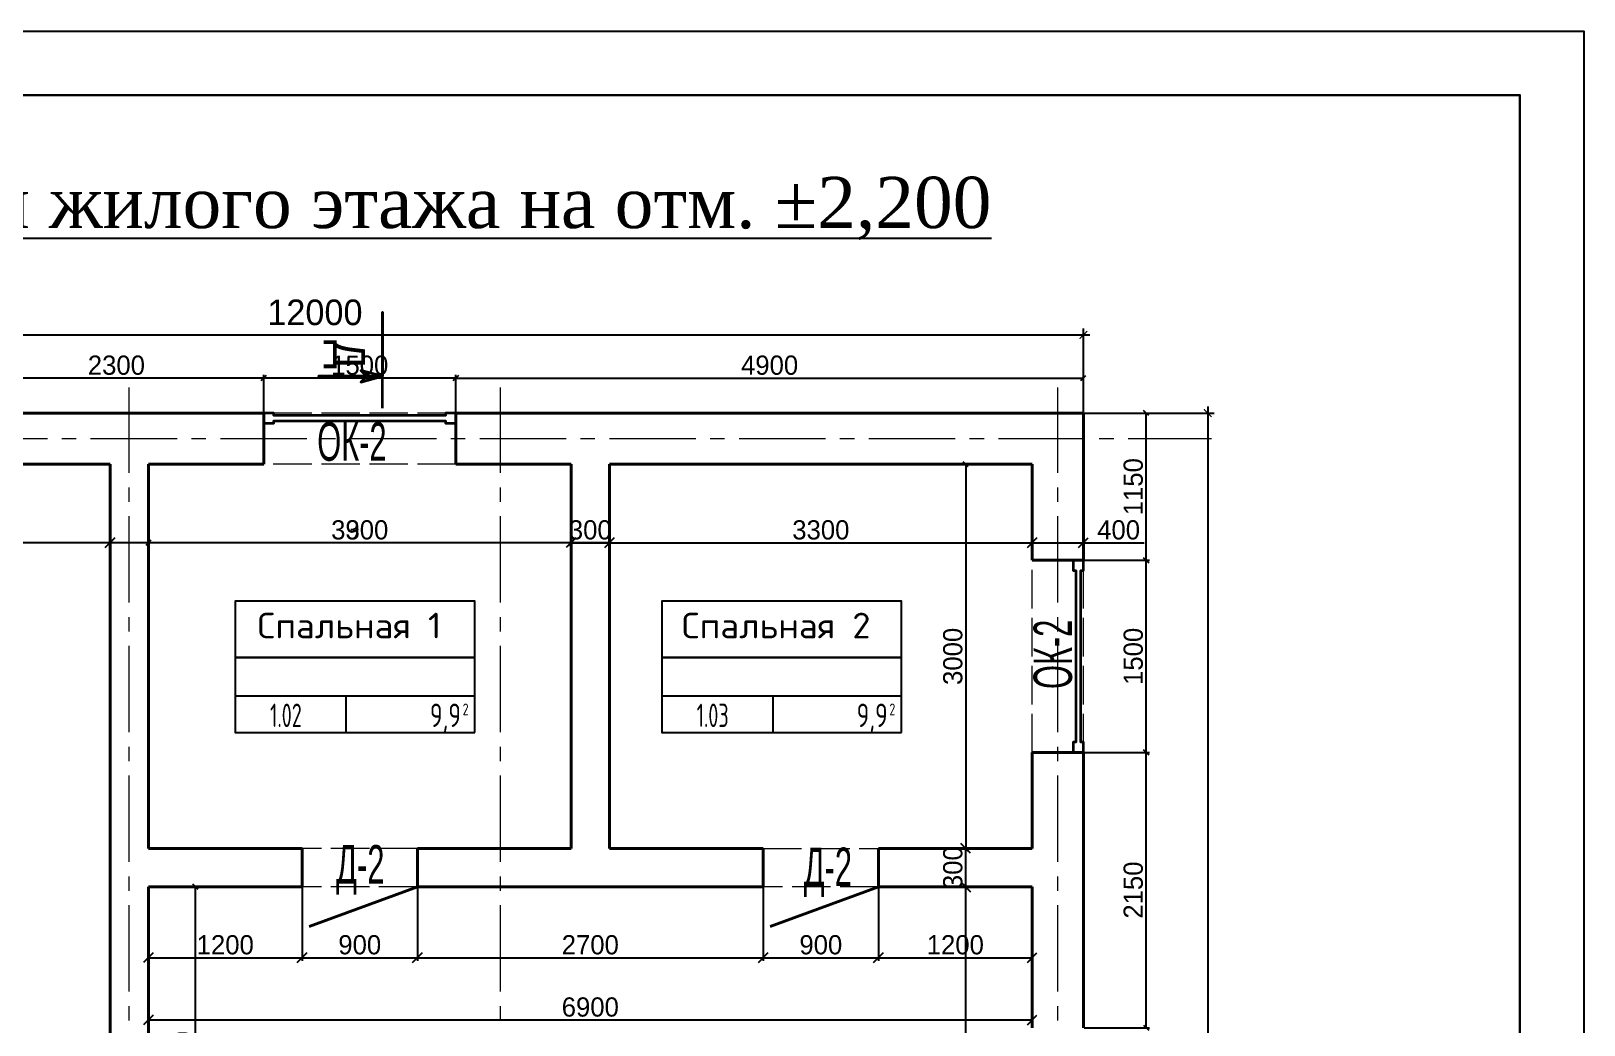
# Model space of a CAD drawing. Header units: millimetres. Extents: x -34189 to 187811, y -74450 to -44144.
# Drawn here: x 130687 to 142811, y -51905 to -44144 of the extents above; entities that cross this region are included whole.
import ezdxf
from ezdxf.enums import TextEntityAlignment as Align

# ---------------------------------------------------------------- set-up
doc = ezdxf.new("R2010")
doc.units = ezdxf.units.MM
doc.linetypes.add('ACAD_ISO02W100', pattern=[15, 12, -3])
doc.linetypes.add('CENTER2', pattern=[1.125, 0.75, -0.125, 0.125, -0.125])
for name, color, linetype, lineweight in [('ahsap', 222, 'Continuous', 13), ('OLCU', 7, 'Continuous', 13), ('Pencere No', 7, 'Continuous', 13)]:
    doc.layers.add(name, color=color, linetype=linetype, lineweight=lineweight)
for name, color, linetype in [('AKS', 252, 'CENTER2'), ('room_no', 7, 'Continuous'), ('Штамп', 222, 'Continuous')]:
    doc.layers.add(name, color=color, linetype=linetype)
doc.styles.add('1', font='ARIALN.TTF', dxfattribs={"width": 0.7})
doc.styles.add('CYRILLIC', font='cyriltlc.shx')
doc.styles.add('ROMANS', font='romans', dxfattribs={"width": 0.75})
doc.styles.add('TR', font='tsimplex.shx', dxfattribs={"width": 0.7})
doc.styles.add('YAZI', font='romans.shx')
doc.dimstyles.new('ISO-25', dxfattribs={"dimtxt": 100, "dimasz": 2.5, "dimexe": 1.25, "dimexo": 0.625, "dimtad": 1, "dimdec": 0, "dimtxsty": 'Standard', "dimcen": 2.5, "dimadec": 0, "dimazin": 0, "dimtfac": 1, "dimtdec": 0, "dimtmove": 0, "dimatfit": 3, "dimfxl": 0, "dimarcsym": 0})
doc.dimstyles.get("Standard").update_dxf_attribs({"dimtxt": 125, "dimasz": 60, "dimexe": 50, "dimexo": 50, "dimgap": 30, "dimtad": 1, "dimdec": 0, "dimzin": 0, "dimdsep": 46, "dimtxsty": 'TR', "dimblk": 'ARCHTICK', "dimcen": 90, "dimdle": 50, "dimclrt": 256, "dimadec": 0, "dimazin": 0, "dimtfac": 1, "dimtdec": 0, "dimtofl": 0, "dimtmove": 1, "dimatfit": 3, "dimldrblk": 'ARCHTICK', "dimfxl": 0, "dimtolj": 1, "dimtzin": 0, "dimarcsym": 0})

# ---------------------------------------------------------------- blocks, each defined once
blk = doc.blocks.new('_ArchTick')
at = {"color": 0, "linetype": 'ByBlock', "const_width": 0.15}
blk.add_lwpolyline([(-0.5, -0.5), (0.5, 0.5)], dxfattribs=at)
blk = doc.blocks.new('*D206')
at = {"layer": 'DEFPOINTS', "color": 0}
for p in [(138903, -47127), (136553, -63327), (139874, -63327)]:
    blk.add_point(p, dxfattribs=at)
at = {"layer": 'OLCU', "color": 0, "lineweight": -2}
for p, q in [((138953, -47127), (139924, -47127)), ((139874, -47077), (139874, -63377)), ((136603, -63327), (139924, -63327))]:
    blk.add_line(p, q, dxfattribs=at)
at = {"layer": 'OLCU', "color": 0, "lineweight": -2, "xscale": 60, "yscale": 60, "zscale": 60}
for p, rotation in [((139874, -47127), 90), ((139874, -63327), 270)]:
    blk.add_blockref('_ArchTick', p, dxfattribs=dict(at, rotation=rotation))
at = {"layer": 'OLCU', "insert": (139699, -55227), "char_height": 200, "attachment_point": 5, "rotation": 90}
blk.add_mtext('\\A1;16200', dxfattribs=at)
blk = doc.blocks.new('*D194')
at = {"layer": 'DEFPOINTS', "color": 0}
for p in [(138903, -46517), (126903, -47127), (138903, -47127)]:
    blk.add_point(p, dxfattribs=at)
at = {"layer": 'OLCU', "color": 0, "lineweight": -2}
for p, q in [((126853, -46517), (138953, -46517)), ((126903, -47077), (126903, -46467)), ((138903, -47077), (138903, -46467))]:
    blk.add_line(p, q, dxfattribs=at)
at = {"layer": 'OLCU', "color": 0, "lineweight": -2, "xscale": 60, "yscale": 60, "zscale": 60, "rotation": 180}
blk.add_blockref('_ArchTick', (126903, -46517), dxfattribs=at)
at = {"layer": 'OLCU', "color": 0, "lineweight": -2, "xscale": 60, "yscale": 60, "zscale": 60}
blk.add_blockref('_ArchTick', (138903, -46517), dxfattribs=at)
at = {"layer": 'OLCU', "insert": (132903, -46342), "char_height": 200, "attachment_point": 5}
blk.add_mtext('\\A1;12000', dxfattribs=at)
blk = doc.blocks.new('_Oblique')
at = {"color": 0, "linetype": 'ByBlock', "lineweight": -2}
blk.add_line((-0.5, -0.5), (0.5, 0.5), dxfattribs=at)
blk = doc.blocks.new('*D207')
at = {"layer": 'ahsap', "color": 0, "lineweight": -2}
for p, q in [((135203, -47532), (135203, -48165)), ((138503, -47532), (138503, -48165)), ((135203, -48140), (138503, -48140))]:
    blk.add_line(p, q, dxfattribs=at)
at = {"layer": 'DEFPOINTS', "color": 0}
for p in [(135203, -47527), (138503, -47527), (138503, -48140)]:
    blk.add_point(p, dxfattribs=at)
at = {"layer": 'ahsap', "color": 0, "lineweight": -2, "xscale": 75, "yscale": 75, "zscale": 75, "rotation": 180}
blk.add_blockref('_Oblique', (135203, -48140), dxfattribs=at)
at = {"layer": 'ahsap', "color": 0, "lineweight": -2, "xscale": 75, "yscale": 75, "zscale": 75}
blk.add_blockref('_Oblique', (138503, -48140), dxfattribs=at)
at = {"layer": 'ahsap', "color": 0, "insert": (136853, -48040), "char_height": 150, "attachment_point": 5}
blk.add_mtext('3300', dxfattribs=at)
blk = doc.blocks.new('*D208')
at = {"layer": 'ahsap', "color": 0, "lineweight": -2}
for p, q in [((131603, -47582), (131603, -48165)), ((134903, -47532), (134903, -48165)), ((134903, -48140), (131603, -48140))]:
    blk.add_line(p, q, dxfattribs=at)
at = {"layer": 'DEFPOINTS', "color": 0}
for p in [(134903, -47527), (131603, -47577), (131603, -48140)]:
    blk.add_point(p, dxfattribs=at)
at = {"layer": 'ahsap', "color": 0, "lineweight": -2, "xscale": 40, "yscale": 40, "zscale": 40, "rotation": 180}
blk.add_blockref('_Oblique', (131603, -48140), dxfattribs=at)
at = {"layer": 'ahsap', "color": 0, "lineweight": -2, "xscale": 40, "yscale": 40, "zscale": 40}
blk.add_blockref('_Oblique', (134903, -48140), dxfattribs=at)
at = {"layer": 'ahsap', "color": 0, "insert": (133253, -48040), "char_height": 150, "attachment_point": 5}
blk.add_mtext('3300', dxfattribs=at)
blk = doc.blocks.new('*D213')
at = {"layer": 'ahsap', "color": 0, "lineweight": -2}
for p, q in [((138498, -50827), (137959, -50827)), ((137984, -54827), (137984, -50827)), ((138448, -54827), (137959, -54827))]:
    blk.add_line(p, q, dxfattribs=at)
at = {"layer": 'DEFPOINTS', "color": 0}
for p in [(137984, -50827), (138503, -50827), (138453, -54827)]:
    blk.add_point(p, dxfattribs=at)
at = {"layer": 'ahsap', "color": 0, "lineweight": -2, "xscale": 40, "yscale": 40, "zscale": 40}
for p, rotation in [((137984, -50827), 90), ((137984, -54827), 270)]:
    blk.add_blockref('_Oblique', p, dxfattribs=dict(at, rotation=rotation))
at = {"layer": 'ahsap', "color": 0, "insert": (137884, -52827), "char_height": 150, "attachment_point": 5, "rotation": 90}
blk.add_mtext('4000', dxfattribs=at)
blk = doc.blocks.new('*D214')
at = {"layer": 'ahsap', "color": 0, "lineweight": -2}
for p, q in [((138498, -50527), (137959, -50527)), ((137984, -50827), (137984, -50527)), ((138498, -50827), (137959, -50827))]:
    blk.add_line(p, q, dxfattribs=at)
at = {"layer": 'DEFPOINTS', "color": 0}
for p in [(137984, -50527), (138503, -50527), (138503, -50827)]:
    blk.add_point(p, dxfattribs=at)
at = {"layer": 'ahsap', "color": 0, "lineweight": -2, "xscale": 75, "yscale": 75, "zscale": 75}
for p, rotation in [((137984, -50527), 90), ((137984, -50827), 270)]:
    blk.add_blockref('_Oblique', p, dxfattribs=dict(at, rotation=rotation))
at = {"layer": 'ahsap', "color": 0, "insert": (137884, -50677), "char_height": 150, "attachment_point": 5, "rotation": 90}
blk.add_mtext('300', dxfattribs=at)
blk = doc.blocks.new('*D215')
at = {"layer": 'ahsap', "color": 0, "lineweight": -2}
for p, q in [((138498, -47527), (137959, -47527)), ((137984, -47527), (137984, -50527)), ((138498, -50527), (137959, -50527))]:
    blk.add_line(p, q, dxfattribs=at)
at = {"layer": 'DEFPOINTS', "color": 0}
for p in [(138503, -47527), (137984, -50527), (138503, -50527)]:
    blk.add_point(p, dxfattribs=at)
at = {"layer": 'ahsap', "color": 0, "lineweight": -2, "xscale": 40, "yscale": 40, "zscale": 40}
for p, rotation in [((137984, -47527), 90), ((137984, -50527), 270)]:
    blk.add_blockref('_Oblique', p, dxfattribs=dict(at, rotation=rotation))
at = {"layer": 'ahsap', "color": 0, "insert": (137884, -49027), "char_height": 150, "attachment_point": 5, "rotation": 90}
blk.add_mtext('3000', dxfattribs=at)
blk = doc.blocks.new('*D221')
at = {"layer": 'ahsap', "color": 0, "lineweight": -2}
for p, q in [((131303, -47532), (131303, -48165)), ((135203, -47532), (135203, -48165)), ((135203, -48140), (131303, -48140))]:
    blk.add_line(p, q, dxfattribs=at)
at = {"layer": 'DEFPOINTS', "color": 0}
for p in [(131303, -47527), (135203, -47527), (131303, -48140)]:
    blk.add_point(p, dxfattribs=at)
at = {"layer": 'ahsap', "color": 0, "lineweight": -2, "xscale": 75, "yscale": 75, "zscale": 75, "rotation": 180}
blk.add_blockref('_Oblique', (131303, -48140), dxfattribs=at)
at = {"layer": 'ahsap', "color": 0, "lineweight": -2, "xscale": 75, "yscale": 75, "zscale": 75}
blk.add_blockref('_Oblique', (135203, -48140), dxfattribs=at)
at = {"layer": 'ahsap', "color": 0, "insert": (133253, -48040), "char_height": 150, "attachment_point": 5}
blk.add_mtext('3900', dxfattribs=at)
blk = doc.blocks.new('*D222')
at = {"layer": 'ahsap', "color": 0, "lineweight": -2}
for p, q in [((134903, -47532), (134903, -48165)), ((135203, -47532), (135203, -48165)), ((134903, -48140), (135203, -48140))]:
    blk.add_line(p, q, dxfattribs=at)
at = {"layer": 'DEFPOINTS', "color": 0}
for p in [(134903, -47527), (135203, -47527), (135203, -48140)]:
    blk.add_point(p, dxfattribs=at)
at = {"layer": 'ahsap', "color": 0, "lineweight": -2, "xscale": 75, "yscale": 75, "zscale": 75, "rotation": 180}
blk.add_blockref('_Oblique', (134903, -48140), dxfattribs=at)
at = {"layer": 'ahsap', "color": 0, "lineweight": -2, "xscale": 75, "yscale": 75, "zscale": 75}
blk.add_blockref('_Oblique', (135203, -48140), dxfattribs=at)
at = {"layer": 'ahsap', "color": 0, "insert": (135053, -48040), "char_height": 150, "attachment_point": 5}
blk.add_mtext('300', dxfattribs=at)
blk = doc.blocks.new('*D223')
at = {"layer": 'ahsap', "color": 0, "lineweight": -2}
for p, q in [((138503, -47532), (138503, -48165)), ((138903, -47541), (138903, -48165)), ((138503, -48140), (138903, -48140)), ((138903, -48140), (139378, -48140))]:
    blk.add_line(p, q, dxfattribs=at)
at = {"layer": 'DEFPOINTS', "color": 0}
for p in [(138503, -47527), (138903, -47536), (138903, -48140)]:
    blk.add_point(p, dxfattribs=at)
at = {"layer": 'ahsap', "color": 0, "lineweight": -2, "xscale": 75, "yscale": 75, "zscale": 75, "rotation": 180}
blk.add_blockref('_Oblique', (138503, -48140), dxfattribs=at)
at = {"layer": 'ahsap', "color": 0, "lineweight": -2, "xscale": 75, "yscale": 75, "zscale": 75}
blk.add_blockref('_Oblique', (138903, -48140), dxfattribs=at)
at = {"layer": 'ahsap', "color": 0, "insert": (139178, -48040), "char_height": 150, "attachment_point": 5}
blk.add_mtext('400', dxfattribs=at)
blk = doc.blocks.new('*D224')
at = {"layer": 'ahsap', "color": 0, "lineweight": -2}
for p, q in [((131603, -50832), (131603, -51891)), ((138503, -50832), (138503, -51891)), ((131603, -51866), (138503, -51866))]:
    blk.add_line(p, q, dxfattribs=at)
at = {"layer": 'DEFPOINTS', "color": 0}
for p in [(131603, -50827), (138503, -50827), (138503, -51866)]:
    blk.add_point(p, dxfattribs=at)
at = {"layer": 'ahsap', "color": 0, "lineweight": -2, "xscale": 75, "yscale": 75, "zscale": 75, "rotation": 180}
blk.add_blockref('_Oblique', (131603, -51866), dxfattribs=at)
at = {"layer": 'ahsap', "color": 0, "lineweight": -2, "xscale": 75, "yscale": 75, "zscale": 75}
blk.add_blockref('_Oblique', (138503, -51866), dxfattribs=at)
at = {"layer": 'ahsap', "color": 0, "insert": (135053, -51766), "char_height": 150, "attachment_point": 5}
blk.add_mtext('6900', dxfattribs=at)
blk = doc.blocks.new('roomno')
for p, q in [((1100.8, 344.4), (0, 344.4)), ((0, 344.4), (1100.8, 344.4)), ((1100.8, 165.9), (0, 165.9)), ((510.8, 0), (510.8, 165.9))]:
    blk.add_line(p, q)
blk.add_lwpolyline([(1100.8, 0), (1100.8, 602.5), (0, 602.5), (0, 0)], close=True)
at = {"style": 'CYRILLIC'}
for p in [(536.3, 498.9), (536.3, 373.6)]:
    blk.add_attdef('KOMNATA', text='', height=79.8, dxfattribs=at).set_placement(p, align=Align.CENTER)
at = {"style": 'ROMANS'}
for tag, width, p in [('LOBBY', 0.7, (533.4, 200.2)), ('001', 0.6, (233.3, 24.6))]:
    blk.add_attdef(tag, text='', height=107.8, dxfattribs=dict(at, width=width)).set_placement(p, align=Align.CENTER)
at = {"style": 'ROMANS', "width": 0.7}
blk.add_attdef('M', text='', height=107.8, dxfattribs=at).set_placement((1037.5, 24.8), align=Align.RIGHT)
blk.add_attdef('2', (1045.5, 78.9), '', height=53.9, dxfattribs=at)
blk = doc.blocks.new('*D303')
at = {"layer": 'ahsap', "color": 0, "lineweight": -2}
for p, q in [((131608, -50827), (131996, -50827)), ((131971, -53527), (131971, -50827)), ((131608, -53527), (131996, -53527))]:
    blk.add_line(p, q, dxfattribs=at)
at = {"layer": 'DEFPOINTS', "color": 0}
for p in [(131603, -50827), (131971, -50827), (131603, -53527)]:
    blk.add_point(p, dxfattribs=at)
at = {"layer": 'ahsap', "color": 0, "lineweight": -2, "xscale": 40, "yscale": 40, "zscale": 40}
for p, rotation in [((131971, -50827), 90), ((131971, -53527), 270)]:
    blk.add_blockref('_Oblique', p, dxfattribs=dict(at, rotation=rotation))
at = {"layer": 'ahsap', "color": 0, "insert": (131871, -52177), "char_height": 150, "attachment_point": 5, "rotation": 90}
blk.add_mtext('2700', dxfattribs=at)
blk = doc.blocks.new('*D308')
at = {"layer": 'ahsap', "color": 0, "lineweight": -2}
for p, q in [((138908, -49777), (139418, -49777)), ((139393, -51927), (139393, -49777)), ((138908, -51927), (139418, -51927))]:
    blk.add_line(p, q, dxfattribs=at)
at = {"layer": 'DEFPOINTS', "color": 0}
for p in [(138903, -49777), (139393, -49777), (138903, -51927)]:
    blk.add_point(p, dxfattribs=at)
at = {"layer": 'ahsap', "color": 0, "lineweight": -2, "xscale": 40, "yscale": 40, "zscale": 40}
for p, rotation in [((139393, -49777), 90), ((139393, -51927), 270)]:
    blk.add_blockref('_Oblique', p, dxfattribs=dict(at, rotation=rotation))
at = {"layer": 'ahsap', "color": 0, "insert": (139293, -50852), "char_height": 150, "attachment_point": 5, "rotation": 90}
blk.add_mtext('2150', dxfattribs=at)
blk = doc.blocks.new('*D309')
at = {"layer": 'ahsap', "color": 0, "lineweight": -2}
for p, q in [((138908, -48277), (139418, -48277)), ((139393, -49777), (139393, -48277)), ((138908, -49777), (139418, -49777))]:
    blk.add_line(p, q, dxfattribs=at)
at = {"layer": 'DEFPOINTS', "color": 0}
for p in [(138903, -48277), (139393, -48277), (138903, -49777)]:
    blk.add_point(p, dxfattribs=at)
at = {"layer": 'ahsap', "color": 0, "lineweight": -2, "xscale": 40, "yscale": 40, "zscale": 40}
for p, rotation in [((139393, -48277), 90), ((139393, -49777), 270)]:
    blk.add_blockref('_Oblique', p, dxfattribs=dict(at, rotation=rotation))
at = {"layer": 'ahsap', "color": 0, "insert": (139293, -49027), "char_height": 150, "attachment_point": 5, "rotation": 90}
blk.add_mtext('1500', dxfattribs=at)
blk = doc.blocks.new('*D310')
at = {"layer": 'ahsap', "color": 0, "lineweight": -2}
for p, q in [((138908, -47127), (139418, -47127)), ((139393, -48277), (139393, -47127)), ((138908, -48277), (139418, -48277))]:
    blk.add_line(p, q, dxfattribs=at)
at = {"layer": 'DEFPOINTS', "color": 0}
for p in [(138903, -47127), (139393, -47127), (138903, -48277)]:
    blk.add_point(p, dxfattribs=at)
at = {"layer": 'ahsap', "color": 0, "lineweight": -2, "xscale": 40, "yscale": 40, "zscale": 40}
for p, rotation in [((139393, -47127), 90), ((139393, -48277), 270)]:
    blk.add_blockref('_Oblique', p, dxfattribs=dict(at, rotation=rotation))
at = {"layer": 'ahsap', "color": 0, "insert": (139293, -47702), "char_height": 150, "attachment_point": 5, "rotation": 90}
blk.add_mtext('1150', dxfattribs=at)
blk = doc.blocks.new('*D311')
at = {"layer": 'ahsap', "color": 0, "lineweight": -2}
for p, q in [((127303, -47532), (127303, -48165)), ((131303, -47532), (131303, -48165)), ((131303, -48140), (127303, -48140))]:
    blk.add_line(p, q, dxfattribs=at)
at = {"layer": 'DEFPOINTS', "color": 0}
for p in [(127303, -47527), (131303, -47527), (127303, -48140)]:
    blk.add_point(p, dxfattribs=at)
at = {"layer": 'ahsap', "color": 0, "lineweight": -2, "xscale": 75, "yscale": 75, "zscale": 75, "rotation": 180}
blk.add_blockref('_Oblique', (127303, -48140), dxfattribs=at)
at = {"layer": 'ahsap', "color": 0, "lineweight": -2, "xscale": 75, "yscale": 75, "zscale": 75}
blk.add_blockref('_Oblique', (131303, -48140), dxfattribs=at)
at = {"layer": 'ahsap', "color": 0, "insert": (129303, -48040), "char_height": 150, "attachment_point": 5}
blk.add_mtext('4000', dxfattribs=at)
blk = doc.blocks.new('*D313')
at = {"layer": 'ahsap', "color": 0, "lineweight": -2}
for p, q in [((134003, -47122), (134003, -46829)), ((134003, -46854), (138903, -46854)), ((138903, -47122), (138903, -46829))]:
    blk.add_line(p, q, dxfattribs=at)
at = {"layer": 'DEFPOINTS', "color": 0}
for p in [(138903, -46854), (134003, -47127), (138903, -47127)]:
    blk.add_point(p, dxfattribs=at)
at = {"layer": 'ahsap', "color": 0, "lineweight": -2, "xscale": 40, "yscale": 40, "zscale": 40, "rotation": 180}
blk.add_blockref('_Oblique', (134003, -46854), dxfattribs=at)
at = {"layer": 'ahsap', "color": 0, "lineweight": -2, "xscale": 40, "yscale": 40, "zscale": 40}
blk.add_blockref('_Oblique', (138903, -46854), dxfattribs=at)
at = {"layer": 'ahsap', "color": 0, "insert": (136453, -46754), "char_height": 150, "attachment_point": 5}
blk.add_mtext('4900', dxfattribs=at)
blk = doc.blocks.new('*D314')
at = {"layer": 'ahsap', "color": 0, "lineweight": -2}
for p, q in [((132503, -47122), (132503, -46829)), ((134003, -46854), (132503, -46854)), ((134003, -47122), (134003, -46829))]:
    blk.add_line(p, q, dxfattribs=at)
at = {"layer": 'DEFPOINTS', "color": 0}
for p in [(132503, -46854), (132503, -47127), (134003, -47127)]:
    blk.add_point(p, dxfattribs=at)
at = {"layer": 'ahsap', "color": 0, "lineweight": -2, "xscale": 40, "yscale": 40, "zscale": 40, "rotation": 180}
blk.add_blockref('_Oblique', (132503, -46854), dxfattribs=at)
at = {"layer": 'ahsap', "color": 0, "lineweight": -2, "xscale": 40, "yscale": 40, "zscale": 40}
blk.add_blockref('_Oblique', (134003, -46854), dxfattribs=at)
at = {"layer": 'ahsap', "color": 0, "insert": (133253, -46754), "char_height": 150, "attachment_point": 5}
blk.add_mtext('1500', dxfattribs=at)
blk = doc.blocks.new('*D315')
at = {"layer": 'ahsap', "color": 0, "lineweight": -2}
for p, q in [((130203, -47122), (130203, -46829)), ((132503, -46854), (130203, -46854)), ((132503, -47122), (132503, -46829))]:
    blk.add_line(p, q, dxfattribs=at)
at = {"layer": 'DEFPOINTS', "color": 0}
for p in [(130203, -46854), (130203, -47127), (132503, -47127)]:
    blk.add_point(p, dxfattribs=at)
at = {"layer": 'ahsap', "color": 0, "lineweight": -2, "xscale": 40, "yscale": 40, "zscale": 40, "rotation": 180}
blk.add_blockref('_Oblique', (130203, -46854), dxfattribs=at)
at = {"layer": 'ahsap', "color": 0, "lineweight": -2, "xscale": 40, "yscale": 40, "zscale": 40}
blk.add_blockref('_Oblique', (132503, -46854), dxfattribs=at)
at = {"layer": 'ahsap', "color": 0, "insert": (131353, -46754), "char_height": 150, "attachment_point": 5}
blk.add_mtext('2300', dxfattribs=at)
blk = doc.blocks.new('*D392')
at = {"layer": 'ahsap', "color": 0, "lineweight": -2}
for p, q in [((131603, -50832), (131603, -51405)), ((132803, -50832), (132803, -51405)), ((131603, -51380), (132803, -51380))]:
    blk.add_line(p, q, dxfattribs=at)
at = {"layer": 'DEFPOINTS', "color": 0}
for p in [(131603, -50827), (132803, -50827), (132803, -51380)]:
    blk.add_point(p, dxfattribs=at)
at = {"layer": 'ahsap', "color": 0, "lineweight": -2, "xscale": 75, "yscale": 75, "zscale": 75, "rotation": 180}
blk.add_blockref('_Oblique', (131603, -51380), dxfattribs=at)
at = {"layer": 'ahsap', "color": 0, "lineweight": -2, "xscale": 75, "yscale": 75, "zscale": 75}
blk.add_blockref('_Oblique', (132803, -51380), dxfattribs=at)
at = {"layer": 'ahsap', "color": 0, "insert": (132203, -51280), "char_height": 150, "attachment_point": 5}
blk.add_mtext('1200', dxfattribs=at)
blk = doc.blocks.new('*D393')
at = {"layer": 'ahsap', "color": 0, "lineweight": -2}
for p, q in [((132803, -50832), (132803, -51405)), ((133703, -50832), (133703, -51405)), ((132803, -51380), (133703, -51380))]:
    blk.add_line(p, q, dxfattribs=at)
at = {"layer": 'DEFPOINTS', "color": 0}
for p in [(132803, -50827), (133703, -50827), (133703, -51380)]:
    blk.add_point(p, dxfattribs=at)
at = {"layer": 'ahsap', "color": 0, "lineweight": -2, "xscale": 75, "yscale": 75, "zscale": 75, "rotation": 180}
blk.add_blockref('_Oblique', (132803, -51380), dxfattribs=at)
at = {"layer": 'ahsap', "color": 0, "lineweight": -2, "xscale": 75, "yscale": 75, "zscale": 75}
blk.add_blockref('_Oblique', (133703, -51380), dxfattribs=at)
at = {"layer": 'ahsap', "color": 0, "insert": (133253, -51280), "char_height": 150, "attachment_point": 5}
blk.add_mtext('900', dxfattribs=at)
blk = doc.blocks.new('*D394')
at = {"layer": 'ahsap', "color": 0, "lineweight": -2}
for p, q in [((133703, -50832), (133703, -51405)), ((136403, -50832), (136403, -51405)), ((133703, -51380), (136403, -51380))]:
    blk.add_line(p, q, dxfattribs=at)
at = {"layer": 'DEFPOINTS', "color": 0}
for p in [(133703, -50827), (136403, -50827), (136403, -51380)]:
    blk.add_point(p, dxfattribs=at)
at = {"layer": 'ahsap', "color": 0, "lineweight": -2, "xscale": 75, "yscale": 75, "zscale": 75, "rotation": 180}
blk.add_blockref('_Oblique', (133703, -51380), dxfattribs=at)
at = {"layer": 'ahsap', "color": 0, "lineweight": -2, "xscale": 75, "yscale": 75, "zscale": 75}
blk.add_blockref('_Oblique', (136403, -51380), dxfattribs=at)
at = {"layer": 'ahsap', "color": 0, "insert": (135053, -51280), "char_height": 150, "attachment_point": 5}
blk.add_mtext('2700', dxfattribs=at)
blk = doc.blocks.new('*D395')
at = {"layer": 'ahsap', "color": 0, "lineweight": -2}
for p, q in [((136403, -50832), (136403, -51405)), ((137303, -50832), (137303, -51405)), ((136403, -51380), (137303, -51380))]:
    blk.add_line(p, q, dxfattribs=at)
at = {"layer": 'DEFPOINTS', "color": 0}
for p in [(136403, -50827), (137303, -50827), (137303, -51380)]:
    blk.add_point(p, dxfattribs=at)
at = {"layer": 'ahsap', "color": 0, "lineweight": -2, "xscale": 75, "yscale": 75, "zscale": 75, "rotation": 180}
blk.add_blockref('_Oblique', (136403, -51380), dxfattribs=at)
at = {"layer": 'ahsap', "color": 0, "lineweight": -2, "xscale": 75, "yscale": 75, "zscale": 75}
blk.add_blockref('_Oblique', (137303, -51380), dxfattribs=at)
at = {"layer": 'ahsap', "color": 0, "insert": (136853, -51280), "char_height": 150, "attachment_point": 5}
blk.add_mtext('900', dxfattribs=at)
blk = doc.blocks.new('*D396')
at = {"layer": 'ahsap', "color": 0, "lineweight": -2}
for p, q in [((137303, -50837), (137303, -51405)), ((138503, -50832), (138503, -51405)), ((137303, -51380), (138503, -51380))]:
    blk.add_line(p, q, dxfattribs=at)
at = {"layer": 'DEFPOINTS', "color": 0}
for p in [(137303, -50832), (138503, -50827), (138503, -51380)]:
    blk.add_point(p, dxfattribs=at)
at = {"layer": 'ahsap', "color": 0, "lineweight": -2, "xscale": 75, "yscale": 75, "zscale": 75, "rotation": 180}
blk.add_blockref('_Oblique', (137303, -51380), dxfattribs=at)
at = {"layer": 'ahsap', "color": 0, "lineweight": -2, "xscale": 75, "yscale": 75, "zscale": 75}
blk.add_blockref('_Oblique', (138503, -51380), dxfattribs=at)
at = {"layer": 'ahsap', "color": 0, "insert": (137903, -51280), "char_height": 150, "attachment_point": 5}
blk.add_mtext('1200', dxfattribs=at)

msp = doc.modelspace()

# ---------------------------------------------------------------- linework, layer by layer
at = {"layer": 'ahsap', "color": 0, "lineweight": 40}
for p, q in [((132503.2, -47126.9), (130203.2, -47126.9)), ((138903.2, -47126.9), (134003.2, -47126.9)), ((138903.2, -48276.9), (138903.2, -47126.9)), ((131303.2, -47526.9), (130203.2, -47526.9)), ((132503.2, -47526.9), (131603.2, -47526.9)), ((134903.2, -47526.9), (134003.2, -47526.9)), ((138503.2, -47526.9), (135203.2, -47526.9)), ((138503.2, -48276.9), (138503.2, -47526.9)), ((138503.2, -50526.9), (138503.2, -49776.9)), ((138903.2, -51926.9), (138903.2, -49776.9)), ((138503.2, -51926.9), (138503.2, -50826.9))]:
    msp.add_line(p, q, dxfattribs=at)
at = {"layer": 'ahsap', "color": 0, "linetype": 'ACAD_ISO02W100', "lineweight": 5, "ltscale": 25}
for p, q in [((134003.2, -47126.9), (132503.2, -47126.9)), ((134003.2, -47526.9), (132503.2, -47526.9)), ((138503.2, -49776.9), (138503.2, -48276.9)), ((138903.2, -49776.9), (138903.2, -48276.9))]:
    msp.add_line(p, q, dxfattribs=at)
at = {"layer": 'ahsap', "color": 1, "lineweight": 35}
msp.add_lwpolyline([(133430.5, -47089.8), (133430.5, -46339.8), (133430.5, -46839.8), (133430.5, -46839.8), (132930.5, -46839.8), (133430.5, -46839.8), (133261.5, -46885.1), (133430.5, -46839.8), (133261.5, -46794.5), (133306.8, -46839.8), (133261.5, -46885.1)], dxfattribs=at)
at = {"layer": 'ahsap', "color": 0, "lineweight": 40}
for points in [[(132503.2, -47526.9), (132503.2, -47126.9)], [(134003.2, -47526.9), (134003.2, -47126.9)], [(131303.2, -53526.9), (131303.2, -47526.9)], [(131603.2, -50526.9), (131603.2, -47526.9)], [(134903.2, -47526.9), (134903.2, -50526.9)], [(135203.2, -47526.9), (135203.2, -50526.9)], [(138503.2, -48276.9), (138903.2, -48276.9)], [(138503.2, -49776.9), (138903.2, -49776.9)], [(132803.2, -50526.9), (131603.2, -50526.9)], [(132803.2, -50526.9), (132803.2, -50826.9)], [(134903.2, -50526.9), (133703.2, -50526.9)], [(133703.2, -50526.9), (133703.2, -50826.9)], [(135203.2, -50526.9), (136403.2, -50526.9)], [(136403.2, -50526.9), (136403.2, -50826.9)], [(137303.2, -50526.9), (137303.2, -50826.9)], [(137303.2, -50526.9), (138503.2, -50526.9)], [(131603.2, -53526.9), (131603.2, -50826.9)], [(132803.2, -50826.9), (131603.2, -50826.9)], [(133703.2, -50826.9), (132858.4, -51137.1)], [(136403.2, -50826.9), (133703.2, -50826.9)], [(137303.2, -50826.9), (136458.4, -51137.1)], [(138503.2, -50826.9), (137303.2, -50826.9)]]:
    msp.add_lwpolyline(points, dxfattribs=at)
at = {"layer": 'ahsap', "color": 161, "lineweight": 35}
for points in [[(132503.2, -47126.9), (132503.2, -47206.9), (132583.2, -47206.9), (132583.2, -47186.9), (133923.2, -47186.9), (133923.2, -47206.9), (134003.2, -47206.9), (134003.2, -47126.9), (133923.2, -47126.9), (133923.2, -47146.9), (132583.2, -47146.9), (132583.2, -47126.9), (132503.2, -47126.9)], [(138903.2, -48276.9), (138823.2, -48276.9), (138823.2, -48356.9), (138843.2, -48356.9), (138843.2, -49696.9), (138823.2, -49696.9), (138823.2, -49776.9), (138903.2, -49776.9), (138903.2, -49696.9), (138883.2, -49696.9), (138883.2, -48356.9), (138903.2, -48356.9), (138903.2, -48276.9)]]:
    msp.add_lwpolyline(points, dxfattribs=at)
at = {"layer": 'ahsap', "color": 0, "linetype": 'ACAD_ISO02W100', "lineweight": 5, "ltscale": 25}
for points in [[(133703.2, -50526.9), (132803.2, -50526.9)], [(136403.2, -50526.9), (137303.2, -50526.9)], [(133703.2, -50826.9), (132803.2, -50826.9)], [(137303.2, -50826.9), (136403.2, -50826.9)]]:
    msp.add_lwpolyline(points, dxfattribs=at)
at = {"layer": 'AKS', "lineweight": 5, "ltscale": 900}
for p, q in [((131453.2, -65819.9), (131453.2, -46926.9)), ((134353.2, -65819.9), (134353.2, -46926.9)), ((138703.2, -65819.9), (138703.2, -46926.9)), ((125077.1, -47326.9), (139903.2, -47326.9))]:
    msp.add_line(p, q, dxfattribs=at)
at = {"layer": 'Штамп', "color": 0}
msp.add_lwpolyline([(142811.1, -73843.9), (100811.1, -73843.9), (100811.1, -44143.9), (142811.1, -44143.9)], close=True, dxfattribs=at)
at = {"layer": 'Штамп', "color": 0, "lineweight": 30}
msp.add_lwpolyline([(142311.1, -73343.9), (102811.1, -73343.9), (102811.1, -44643.9), (142311.1, -44643.9)], close=True, dxfattribs=at)

# ---------------------------------------------------------------- block references
at = {"layer": 'room_no'}
ref = msp.add_blockref('roomno', (132280.1, -49620.9), dxfattribs=dict(at, xscale=1.699282940011466, yscale=1.699282940011466, zscale=1.699282940011466, rotation=359.9999580986218))
ref.add_attrib('KOMNATA', 'Спальная 1', dxfattribs={"layer": '0', "height": 200, "rotation": 359.99996, "style": 'YAZI'}).set_placement((133172.2, -48886.1), align=Align.CENTER)
ref.add_attrib('001', '1.02', dxfattribs={"layer": '0', "height": 183.12, "rotation": 359.99996, "style": 'ROMANS', "width": 0.6}).set_placement((132676.6, -49579.1), align=Align.CENTER)
ref.add_attrib('2', '2', (134056.8, -49486.9), dxfattribs={"layer": '0', "height": 91.6, "rotation": 359.99996, "style": 'ROMANS', "width": 0.7})
ref.add_attrib('M', '9,9', dxfattribs={"layer": '0', "height": 183.12, "rotation": 359.99996, "style": 'ROMANS', "width": 0.7}).set_placement((134043.2, -49578.8), align=Align.RIGHT)
ref = msp.add_blockref('roomno', (135612, -49620.9), dxfattribs=dict(at, xscale=1.699282940011466, yscale=1.699282940011466, zscale=1.699282940011466, rotation=359.9999580986218))
ref.add_attrib('KOMNATA', 'Спальная 2', dxfattribs={"layer": '0', "height": 200, "rotation": 359.99996, "style": 'YAZI'}).set_placement((136504.1, -48886.1), align=Align.CENTER)
ref.add_attrib('001', '1.03', dxfattribs={"layer": '0', "height": 183.12, "rotation": 359.99996, "style": 'ROMANS', "width": 0.6}).set_placement((136008.5, -49579.1), align=Align.CENTER)
ref.add_attrib('2', '2', (137388.6, -49486.9), dxfattribs={"layer": '0', "height": 91.6, "rotation": 359.99996, "style": 'ROMANS', "width": 0.7})
ref.add_attrib('M', '9,9', dxfattribs={"layer": '0', "height": 183.12, "rotation": 359.99996, "style": 'ROMANS', "width": 0.7}).set_placement((137375, -49578.8), align=Align.RIGHT)

# ---------------------------------------------------------------- texts
at = {"insert": (129347.3, -45282.4), "char_height": 400, "width": 9779.751, "attachment_point": 1}
msp.add_mtext('{\\fTimes New Roman|b0|i0|c204|p18;\\LПлан жилого этажа на отм. %%P2,200}', dxfattribs=at)
at = {"layer": 'AKS', "color": 1}
msp.add_text('Д', height=250, rotation=270, dxfattribs=at).set_placement((133133.5, -46669.6), align=Align.MIDDLE)
at = {"layer": 'Pencere No', "style": '1', "width": 0.7}
for s, p in [('ОК-2', (132921.1, -47499.3)), ('Д-2', (133069.1, -50800.7)), ('Д-2', (136719.5, -50820.3))]:
    msp.add_text(s, height=300, dxfattribs=at).set_placement(p)
msp.add_text('ОК-2', height=300, rotation=90, dxfattribs=at).set_placement((138814, -49281.7))

# ---------------------------------------------------------------- dimensions: what is measured, and where the dimension line sits
at = {"layer": 'ahsap', "color": 0}
for base, p1, p2, override, picture, middle in [((130203.2, -46853.5), (132503.2, -47126.9), (130203.2, -47126.9), {"dimtxt": 150, "dimasz": 40, "dimexe": 25, "dimexo": 5, "dimgap": 25, "dimblk1": 'Oblique', "dimblk2": 'Oblique', "dimsah": 1, "dimfxl": 25}, '*D315', (131353.2, -46753.5)), ((132503.2, -46853.5), (134003.2, -47126.9), (132503.2, -47126.9), {"dimtxt": 150, "dimasz": 40, "dimexe": 25, "dimexo": 5, "dimgap": 25, "dimblk1": 'Oblique', "dimblk2": 'Oblique', "dimsah": 1, "dimfxl": 25}, '*D314', (133253.2, -46753.5)), ((138903.2, -46853.5), (134003.2, -47126.9), (138903.2, -47126.9), {"dimtxt": 150, "dimasz": 40, "dimexe": 25, "dimexo": 5, "dimgap": 25, "dimblk1": 'Oblique', "dimblk2": 'Oblique', "dimsah": 1, "dimfxl": 25}, '*D313', (136453.2, -46753.5)), ((127303.2, -48139.5), (131303.2, -47526.9), (127303.2, -47526.9), {"dimtxt": 150, "dimasz": 75, "dimexe": 25, "dimexo": 5, "dimgap": 25, "dimblk1": 'Oblique', "dimblk2": 'Oblique', "dimsah": 1, "dimfxl": 25}, '*D311', (129303.2, -48039.5)), ((131603.2, -48139.5), (134903.2, -47526.9), (131603.2, -47576.9), {"dimtxt": 150, "dimasz": 40, "dimexe": 25, "dimexo": 5, "dimgap": 25, "dimblk1": 'Oblique', "dimblk2": 'Oblique', "dimsah": 1, "dimfxl": 25}, '*D208', (133253.2, -48039.5)), ((138503.2, -48139.5), (135203.2, -47526.9), (138503.2, -47526.9), {"dimtxt": 150, "dimasz": 75, "dimexe": 25, "dimexo": 5, "dimgap": 25, "dimblk1": 'Oblique', "dimblk2": 'Oblique', "dimsah": 1, "dimfxl": 25}, '*D207', (136853.2, -48039.5)), ((138503.2, -51865.9), (131603.2, -50826.9), (138503.2, -50826.9), {"dimtxt": 150, "dimasz": 75, "dimexe": 25, "dimexo": 5, "dimgap": 25, "dimblk1": 'Oblique', "dimblk2": 'Oblique', "dimsah": 1, "dimfxl": 25}, '*D224', (135053.2, -51765.9)), ((132803.2, -51380.3), (131603.2, -50826.9), (132803.2, -50826.9), {"dimtxt": 150, "dimasz": 75, "dimexe": 25, "dimexo": 5, "dimgap": 25, "dimblk1": 'Oblique', "dimblk2": 'Oblique', "dimsah": 1, "dimfxl": 25}, '*D392', (132203.2, -51280.3)), ((133703.2, -51380.3), (132803.2, -50826.9), (133703.2, -50826.9), {"dimtxt": 150, "dimasz": 75, "dimexe": 25, "dimexo": 5, "dimgap": 25, "dimblk1": 'Oblique', "dimblk2": 'Oblique', "dimsah": 1, "dimfxl": 25}, '*D393', (133253.2, -51280.3)), ((136403.2, -51380.3), (133703.2, -50826.9), (136403.2, -50826.9), {"dimtxt": 150, "dimasz": 75, "dimexe": 25, "dimexo": 5, "dimgap": 25, "dimblk1": 'Oblique', "dimblk2": 'Oblique', "dimsah": 1, "dimfxl": 25}, '*D394', (135053.2, -51280.3)), ((137303.2, -51380.3), (136403.2, -50826.9), (137303.2, -50826.9), {"dimtxt": 150, "dimasz": 75, "dimexe": 25, "dimexo": 5, "dimgap": 25, "dimblk1": 'Oblique', "dimblk2": 'Oblique', "dimsah": 1, "dimfxl": 25}, '*D395', (136853.2, -51280.3)), ((138503.2, -51380.3), (137303.2, -50831.9), (138503.2, -50826.9), {"dimtxt": 150, "dimasz": 75, "dimexe": 25, "dimexo": 5, "dimgap": 25, "dimblk1": 'Oblique', "dimblk2": 'Oblique', "dimsah": 1, "dimfxl": 25}, '*D396', (137903.2, -51280.3))]:
    dim = msp.add_linear_dim(base=base, p1=p1, p2=p2, dimstyle='ISO-25', override=override, dxfattribs=at)
    dim.commit()
    dim.dimension.update_dxf_attribs({"geometry": picture, "text_midpoint": middle})
for base, p1, p2, picture, middle in [((139392.9, -47126.9), (138903.2, -48276.9), (138903.2, -47126.9), '*D310', (139292.9, -47701.9)), ((137984.4, -50526.9), (138503.2, -47526.9), (138503.2, -50526.9), '*D215', (137884.4, -49026.9)), ((139392.9, -48276.9), (138903.2, -49776.9), (138903.2, -48276.9), '*D309', (139292.9, -49026.9)), ((139392.9, -49776.9), (138903.2, -51926.9), (138903.2, -49776.9), '*D308', (139292.9, -50851.9)), ((131970.8, -50826.9), (131603.2, -53526.9), (131603.2, -50826.9), '*D303', (131870.8, -52176.9)), ((137984.4, -50826.9), (138453.2, -54826.9), (138503.2, -50826.9), '*D213', (137884.4, -52826.9))]:
    dim = msp.add_linear_dim(base=base, p1=p1, p2=p2, angle=90, dimstyle='ISO-25', override={"dimtxt": 150, "dimasz": 40, "dimexe": 25, "dimexo": 5, "dimgap": 25, "dimblk1": 'Oblique', "dimblk2": 'Oblique', "dimsah": 1, "dimfxl": 25}, dxfattribs=at)
    dim.commit()
    dim.dimension.update_dxf_attribs({"geometry": picture, "text_midpoint": middle})
for base, p1, p2, picture, middle in [((131303.2, -48139.5), (135203.2, -47526.9), (131303.2, -47526.9), '*D221', (133253.2, -48139.5)), ((135203.2, -48139.5), (134903.2, -47526.9), (135203.2, -47526.9), '*D222', (135053.2, -48139.5)), ((138903.2, -48139.5), (138503.2, -47526.9), (138903.2, -47535.8), '*D223', (139178.2, -48139.5))]:
    dim = msp.add_linear_dim(base=base, p1=p1, p2=p2, dimstyle='ISO-25', override={"dimtxt": 150, "dimasz": 75, "dimexe": 25, "dimexo": 5, "dimgap": 25, "dimblk1": 'Oblique', "dimblk2": 'Oblique', "dimsah": 1, "dimfxl": 25}, dxfattribs=at)
    dim.commit()
    dim.dimension.update_dxf_attribs({"geometry": picture, "text_midpoint": middle, "dimtype": 160})
dim = msp.add_linear_dim(base=(137984.4, -50526.9), p1=(138503.2, -50826.9), p2=(138503.2, -50526.9), angle=90, dimstyle='ISO-25', override={"dimtxt": 150, "dimasz": 75, "dimexe": 25, "dimexo": 5, "dimgap": 25, "dimblk1": 'Oblique', "dimblk2": 'Oblique', "dimsah": 1, "dimfxl": 25}, dxfattribs=at)
dim.commit()
dim.dimension.update_dxf_attribs({"geometry": '*D214', "text_midpoint": (137984.4, -50676.9), "dimtype": 160})
at = {"layer": 'OLCU'}
dim = msp.add_linear_dim(base=(138903.2, -46516.7), p1=(126903.2, -47126.9), p2=(138903.2, -47126.9), dimstyle='Standard', override={"dimtxt": 200, "dimgap": 75, "dimtxsty": 'Standard', "dimtofl": 1, "dimtmove": 0}, dxfattribs=at)
dim.commit()
dim.dimension.update_dxf_attribs({"geometry": '*D194', "text_midpoint": (132903.2, -46516.7), "dimtype": 160})
dim = msp.add_linear_dim(base=(139874, -63326.9), p1=(138903.2, -47126.9), p2=(136553.2, -63326.9), angle=90, dimstyle='Standard', override={"dimtxt": 200, "dimgap": 75, "dimtxsty": 'Standard', "dimtofl": 1, "dimtmove": 0}, dxfattribs=at)
dim.commit()
dim.dimension.update_dxf_attribs({"geometry": '*D206', "text_midpoint": (139699, -55226.9)})

doc.saveas('drawing.dxf')
